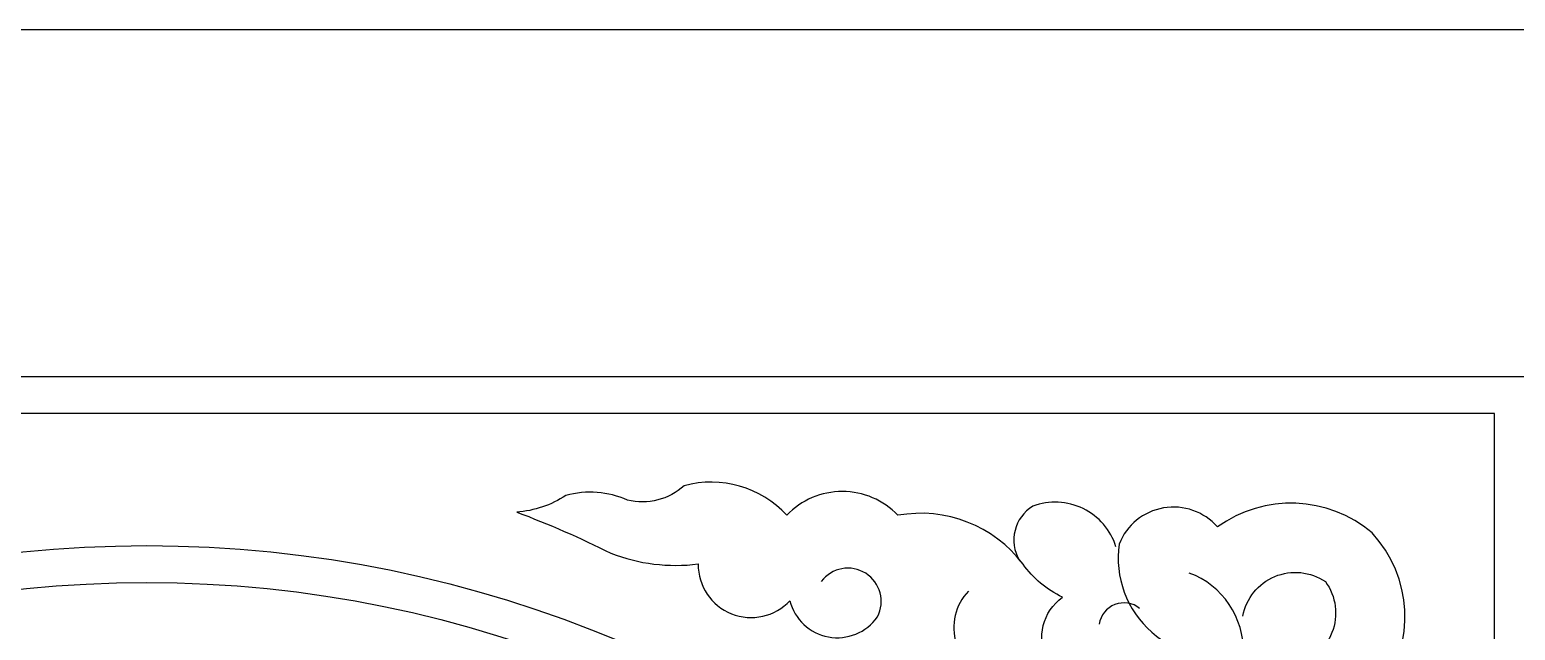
# Model space of a CAD drawing. Extents: x -66030 to 95157, y -13132 to 45879.
# Drawn here: x -13237.6 to -12753.9, y 3717.2 to 3912.7 of the extents above; entities that cross this region are included whole.
import ezdxf

# ---------------------------------------------------------------- set-up
doc = ezdxf.new("R2010")
doc.units = 0
doc.header["$LTSCALE"] = 100
doc.header["$MEASUREMENT"] = 0
doc.layers.add('3', color=11, linetype='CONTINUOUS')

msp = doc.modelspace()

# ---------------------------------------------------------------- linework, layer by layer
at = {"layer": '3'}
for points in [[(-12635.68, 3912.74), (-13761.68, 3912.74), (-13761.68, 2786.74), (-12635.68, 2786.74)], [(-12748.68, 3799.74), (-13648.68, 3799.74), (-13648.68, 2899.74), (-12748.68, 2899.74)], [(-12760.68, 3787.74), (-13636.68, 3787.74), (-13636.68, 2911.74), (-12760.68, 2911.74)]]:
    msp.add_lwpolyline(points, close=True, dxfattribs=at)
for points in [[(-12931.95, 3729.94, 1.055128), (-12906.5, 3707.64, -0.366246), (-12901.35, 3727.92, -0.126982), (-12914.22, 3738.75, 0.281378), (-12954.94, 3754.63, 0.426753), (-12991.13, 3754.67, 0.279848), (-13024.52, 3764.26, -0.248463), (-13042.98, 3759.54, 0.174704), (-13063.04, 3761.07, -0.128908), (-13079.08, 3755.67, -0.027185), (-13048.42, 3742.26, 0.12406), (-13019.99, 3738.77, 0.684481), (-12990.11, 3726.81, 0.643109), (-12961.63, 3721.55, 0.920448), (-12979.89, 3733.1)], [(-12883.95, 3744.4, 0.427892), (-12911, 3757.63, 0.407523), (-12915.41, 3739.93, 0.407523)], [(-12812.59, 3688.34, 0.319048), (-12838.68, 3705.98, 0.541193), (-12803.16, 3665.52, 0.561508), (-12797.58, 3697.5, 0.355693), (-12800.54, 3748.9, 0.343874), (-12850.92, 3750.84, 0.561508), (-12882.9, 3745.26, 0.541193), (-12842.44, 3709.73, 0.319048), (-12860.08, 3735.83)], [(-12842.63, 3721.83, -0.539681), (-12815.78, 3733.05, -0.553633), (-12826.59, 3705.79)]]:
    msp.add_lwpolyline(points, format="xyb", dxfattribs=at)
for radius in [395, 383]:
    msp.add_circle((-13199.51, 3349.74), radius, dxfattribs=at)
msp.add_arc((-12881.34, 3717.93), 8.18, 51.4317, 170.9299, dxfattribs=at)

doc.saveas('drawing.dxf')
